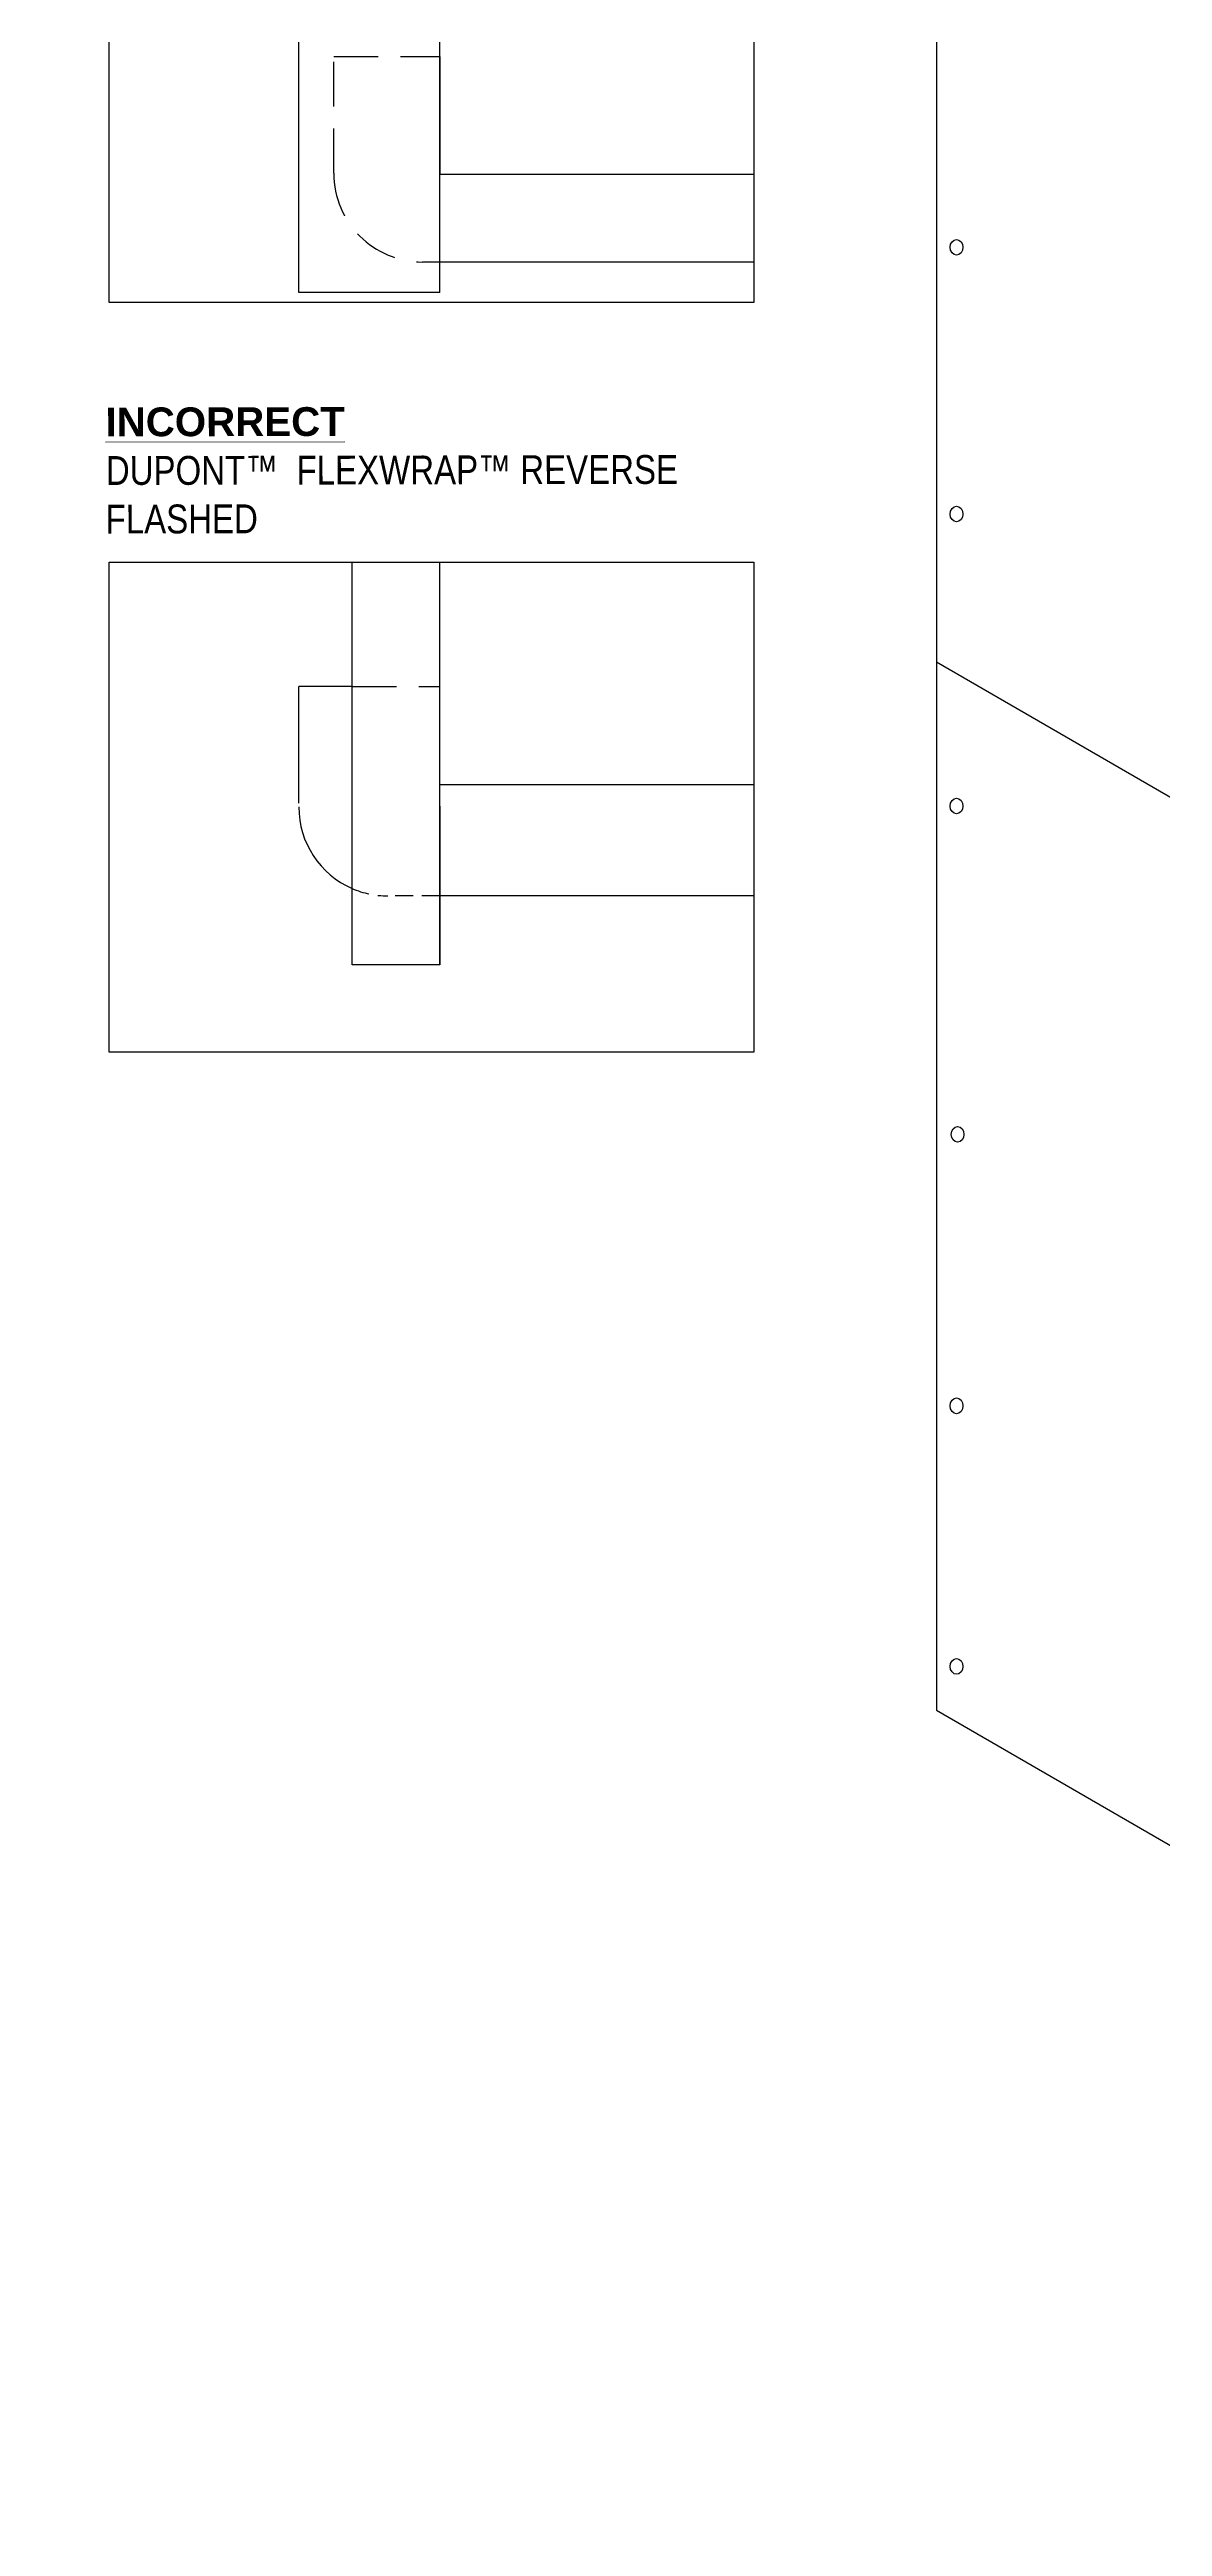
# Model space of a CAD drawing. Extents: x -1140 to 5605, y -816 to 2382.
# Drawn here: x -574 to -349, y 928 to 1429 of the extents above; entities that cross this region are included whole.
import ezdxf

# ---------------------------------------------------------------- set-up
doc = ezdxf.new("R2010")
doc.units = 0
doc.header["$MEASUREMENT"] = 0
for name, pattern in [('AI-Linetype-64', [13.504076, 9.002717, -4.501359]), ('AI-Linetype-65', [13.504076, 9.002717, -4.501359]), ('AI-Linetype-66', [13.504076, 9.002717, -4.501359]), ('AI-Linetype-67', [13.504076, 9.002717, -4.501359]), ('AI-Linetype-68', [5.40163, 3.601087, -1.800543]), ('AI-Linetype-69', [5.40163, 3.601087, -1.800543])]:
    doc.linetypes.add(name, pattern=pattern)
for name, color, linetype, lineweight in [('.ATI-TEXT', 7, 'Continuous', 0), ('G-ANNO-TTLB', 7, 'Continuous', 0), ('TYVEK', 7, 'Continuous', 0), ('wall scratch', 7, 'Continuous', 0)]:
    doc.layers.add(name, color=color, linetype=linetype, lineweight=lineweight)

# ---------------------------------------------------------------- blocks, each defined once
blk = doc.blocks.new('Block_53')
at = {"layer": 'wall scratch', "color": 18, "lineweight": 25, "true_color": 0x000000}
for points in [[(-394.36, 1515.76)], [(-394.36, 1093.4)]]:
    blk.add_lwpolyline(points, dxfattribs=at)
blk = doc.blocks.new('Block_54')
at = {"layer": 'wall scratch', "color": 18, "lineweight": 25, "true_color": 0x000000}
for points in [[(-394.36, 1093.4)], [(-125.49, 937.74)]]:
    blk.add_lwpolyline(points, dxfattribs=at)
blk = doc.blocks.new('Block_55')
at = {"layer": 'wall scratch', "color": 18, "lineweight": 25, "true_color": 0x000000}
for centre in [(-390.75, 1389.19), (-390.75, 1335.18), (-390.75, 1276.07), (-390.53, 1209.62), (-390.75, 1154.67), (-390.75, 1101.92)]:
    blk.add_ellipse(centre, major_axis=(0, 1.59), ratio=0.812499, dxfattribs=at)
blk = doc.blocks.new('Block_348')
at = {"layer": '.ATI-TEXT', "char_height": 0.2, "attachment_point": 7, "rotation": 0.1123}
for s, insert in [('\\L\\C18;\\c0;\\FArial Bold|b1|i0|c1;\\H5.836251;\\W0.999992;INCORRECT\\l', (-563.08, 1350.82)), ('\\C18;\\c0;\\FArial Narrow|b0|i0|c1;\\H5.836251;\\W0.999992;DUPONT™  FLEXWRAP™ REVERSE', (-563.01, 1340.99)), ('\\C18;\\c0;\\FArial Narrow|b0|i0|c1;\\H5.836251;\\W0.999992;FLASHED', (-563.05, 1331.16))]:
    blk.add_mtext(s, dxfattribs=dict(at, insert=insert))

msp = doc.modelspace()

# ---------------------------------------------------------------- hatches: boundary and pattern name
at = {"layer": 'G-ANNO-TTLB', "true_color": 0xff00ff, "transparency": 33554687}
h = msp.add_hatch(color=6, dxfattribs=at)
edge = h.paths.add_edge_path()
edge.add_spline(control_points=[(1815.43, -731.7), (1815.43, -731.7), (-1114.08, -731.7), (-1114.08, -731.7), (-1114.08, -731.7), (-1114.08, 1725.3), (-1114.08, 1725.3), (-1114.08, 1725.3), (1815.43, 1725.3), (1815.43, 1725.3), (1815.43, 1725.3), (1815.43, -731.7), (1815.43, -731.7)], knot_values=[0, 0, 0, 0, 1, 1, 1, 2, 2, 2, 3, 3, 3, 4, 4, 4, 4], degree=3, periodic=0)
edge = h.paths.add_edge_path()
edge.add_spline(control_points=[(-1105.08, 1716.3), (-1105.08, 1716.3), (-1105.08, -722.7), (-1105.08, -722.7), (-1105.08, -722.7), (1806.43, -722.7), (1806.43, -722.7), (1806.43, -722.7), (1806.43, 1716.3), (1806.43, 1716.3), (1806.43, 1716.3), (-1105.08, 1716.3), (-1105.08, 1716.3)], knot_values=[0, 0, 0, 0, 1, 1, 1, 2, 2, 2, 3, 3, 3, 4, 4, 4, 4], degree=3, periodic=0)
edge.add_line((-1105.08, 1716.3), (-1105.08, 1716.3))

# ---------------------------------------------------------------- linework, layer by layer
at = {"layer": 'G-ANNO-TTLB'}
for points in [[(1815.43, -731.7), (1815.43, -731.7), (-1114.08, -731.7), (-1114.08, -731.7), (-1114.08, -731.7), (-1114.08, 1725.3), (-1114.08, 1725.3), (-1114.08, 1725.3), (1815.43, 1725.3), (1815.43, 1725.3), (1815.43, 1725.3), (1815.43, -731.7), (1815.43, -731.7)], [(-1105.08, 1716.3), (-1105.08, 1716.3), (-1105.08, -722.7), (-1105.08, -722.7), (-1105.08, -722.7), (1806.43, -722.7), (1806.43, -722.7), (1806.43, -722.7), (1806.43, 1716.3), (1806.43, 1716.3), (1806.43, 1716.3), (-1105.08, 1716.3), (-1105.08, 1716.3)]]:
    msp.add_open_spline(points, degree=3, knots=[0, 0, 0, 0, 1, 1, 1, 2, 2, 2, 3, 3, 3, 4, 4, 4, 4], dxfattribs=at)
at = {"layer": 'TYVEK', "color": 1, "lineweight": 25, "true_color": 0xff0000}
for p, q in [((-523.94, 1380.02), (-523.94, 1477.16)), ((-495.41, 1380.02), (-495.41, 1477.16)), ((-495.41, 1427.79), (-495.41, 1403.97)), ((-495.41, 1380.02), (-523.94, 1380.02)), ((-513.15, 1243.96), (-513.15, 1325.46)), ((-495.41, 1243.96), (-495.41, 1325.46)), ((-495.41, 1276.08), (-495.41, 1243.96)), ((-495.41, 1243.96), (-513.15, 1243.96))]:
    msp.add_line(p, q, dxfattribs=at)
at = {"layer": 'TYVEK', "color": 18, "linetype": 'AI-Linetype-65', "lineweight": 25, "true_color": 0x000000}
msp.add_line((-516.86, 1404.19), (-516.86, 1427.79), dxfattribs=at)
at = {"layer": 'TYVEK', "color": 18, "linetype": 'AI-Linetype-66', "lineweight": 25, "true_color": 0x000000}
msp.add_line((-516.86, 1427.79), (-495.41, 1427.79), dxfattribs=at)
at = {"layer": 'TYVEK', "color": 18, "lineweight": 25, "true_color": 0x000000}
for p, q in [((-495.41, 1403.97), (-431.78, 1403.97)), ((-431.78, 1386.19), (-498.86, 1386.19)), ((-523.94, 1276.66), (-523.94, 1300.26)), ((-513.15, 1300.26), (-523.94, 1300.26)), ((-495.41, 1280.44), (-431.78, 1280.44)), ((-431.78, 1257.89), (-495.41, 1257.89))]:
    msp.add_line(p, q, dxfattribs=at)
at = {"layer": 'TYVEK', "color": 18, "linetype": 'AI-Linetype-67', "lineweight": 25, "true_color": 0x000000}
msp.add_line((-513.15, 1300.26), (-495.41, 1300.26), dxfattribs=at)
at = {"layer": 'TYVEK', "color": 18, "linetype": 'AI-Linetype-69', "lineweight": 25, "true_color": 0x000000}
msp.add_line((-495.41, 1257.89), (-505.94, 1257.89), dxfattribs=at)
at = {"layer": 'TYVEK', "color": 18, "lineweight": 25, "true_color": 0x000000}
for points in [[(-431.78, 1377.99), (-562.37, 1377.99), (-562.37, 1477.16), (-431.78, 1477.16)], [(-431.78, 1226.28), (-562.37, 1226.28), (-562.37, 1325.46), (-431.78, 1325.46)]]:
    msp.add_lwpolyline(points, close=True, dxfattribs=at)
at = {"layer": 'TYVEK', "color": 18, "linetype": 'AI-Linetype-64', "lineweight": 25, "true_color": 0x000000}
msp.add_open_spline([(-516.86, 1404.19), (-516.86, 1394.25), (-508.8, 1386.19), (-498.86, 1386.19)], degree=3, dxfattribs=at)
at = {"layer": 'TYVEK', "color": 18, "lineweight": 25, "true_color": 0x000000}
msp.add_open_spline([(-523.94, 1275.89), (-523.94, 1268.74), (-519.7, 1262.26), (-513.15, 1259.39)], degree=3, dxfattribs=at)
at = {"layer": 'TYVEK', "color": 18, "linetype": 'AI-Linetype-68', "lineweight": 25, "true_color": 0x000000}
msp.add_open_spline([(-513.15, 1259.39), (-510.88, 1258.4), (-508.42, 1257.89), (-505.94, 1257.89)], degree=3, dxfattribs=at)
at = {"layer": 'wall scratch', "color": 2, "lineweight": 25, "true_color": 0xffff00}
for p, q in [((-394.77, 1515.41), (-394.77, 1093.04)), ((-394.77, 1305.29), (-323.41, 1263.98)), ((-394.77, 1093.04), (-125.89, 937.38))]:
    msp.add_line(p, q, dxfattribs=at)

# ---------------------------------------------------------------- block references
at = {"layer": '.ATI-TEXT'}
msp.add_blockref('Block_348', (0, 0), dxfattribs=at)
at = {"layer": 'wall scratch'}
for name in ['Block_53', 'Block_55', 'Block_54']:
    msp.add_blockref(name, (0, 0), dxfattribs=at)

doc.saveas('drawing.dxf')
